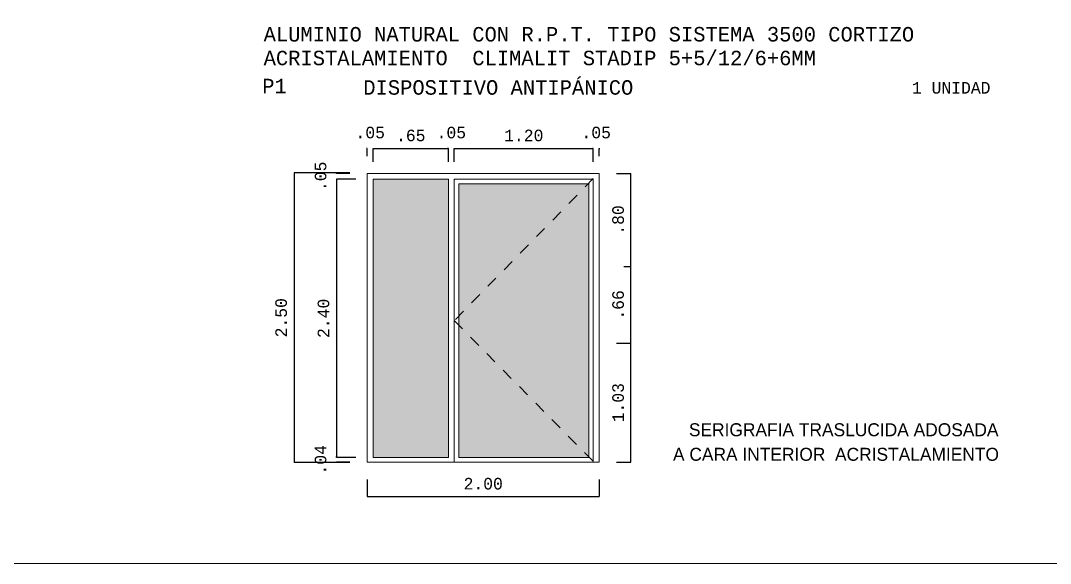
# Model space of a CAD drawing. Header units: millimetres. Extents: x 3472 to 4311, y 0 to 1645.
# Drawn here: x 3817.72 to 3826.6, y 1188.4 to 1193.09 of the extents above; entities that cross this region are included whole.
import ezdxf

# ---------------------------------------------------------------- set-up
doc = ezdxf.new("R2010")
doc.units = ezdxf.units.MM
doc.header["$LTSCALE"] = 0.1
doc.header["$PDMODE"] = 35
doc.linetypes.add('CONTINUA', pattern=[0])
doc.linetypes.add('PUNTOS', pattern=[0.25, 0, -0.25])
doc.layers.get('0').update_dxf_attribs({"lineweight": 9})
doc.layers.get('DEFPOINTS').update_dxf_attribs({"lineweight": 9})
for name, color, linetype, lineweight in [('A1', 7, 'Continuous', 9), ('A_cotas', 7, 'Continuous', 9), ('CARPINTERIAS', 7, 'PUNTOS', 9), ('Leyenda', 7, 'Continuous', 9)]:
    doc.layers.add(name, color=color, linetype=linetype, lineweight=lineweight)
doc.layers.add('COTAS-EXT', color=7, linetype='CONTINUA', lineweight=9, true_color=0x2e2e2e)
doc.layers.add('GRIS CARPINTERIAS', color=7, linetype='CONTINUA', lineweight=9, true_color=0x2e2e2e)
doc.styles.add('CAJ', font='GOTHIC.TTF')
doc.styles.add('FUTURA', font='LUCON.TTF')
doc.styles.get("Standard").update_dxf_attribs({"font": 'LUCON.TTF'})
doc.dimstyles.new('ESCALA-100-INT', dxfattribs={"dimtxt": 0.15, "dimasz": 0.012, "dimexe": 0, "dimexo": 0, "dimgap": 0.05, "dimtad": 1, "dimzin": 4, "dimdsep": 46, "dimtxsty": 'Standard', "dimblk1": '1', "dimblk2": '1', "dimsah": 1, "dimcen": 0, "dimse1": 1, "dimse2": 1, "dimclrd": 256, "dimclrt": 7, "dimadec": 0, "dimazin": 0, "dimtfac": 1, "dimtofl": 0, "dimtmove": 2, "dimatfit": 3, "dimldrblk": '1', "dimfxl": 1, "dimtolj": 1, "dimtzin": 0, "dimarcsym": 0})

# ---------------------------------------------------------------- blocks, each defined once
blk = doc.blocks.new('*D285')
at = {"layer": 'COTAS-EXT', "lineweight": -2}
for p, q in [((3820.707, 1191.9845), (3820.7, 1191.9845)), ((3820.707, 1191.9182), (3820.707, 1191.9845)), ((3820.757, 1191.8683), (3820.757, 1191.9845)), ((3820.757, 1191.9845), (3820.764, 1191.9845))]:
    blk.add_line(p, q, dxfattribs=at)
at = {"layer": 'DEFPOINTS', "color": 0}
for p in [(3820.757, 1191.9845), (3820.707, 1191.7682), (3820.757, 1191.7183)]:
    blk.add_point(p, dxfattribs=at)
at = {"layer": 'COTAS-EXT', "color": 250, "insert": (3820.732, 1192.12), "char_height": 0.1, "attachment_point": 5}
blk.add_mtext('\\A1;.05', dxfattribs=at)
blk = doc.blocks.new('1')
at = {"layer": 'A_cotas'}
blk.add_line((0, 0), (0, 0), dxfattribs=at)
at = {"layer": 'A_cotas', "linetype": 'Continuous', "const_width": 2.44}
blk.add_lwpolyline([(0, -6.1), (0, 6.1)], dxfattribs=at)
blk = doc.blocks.new('_NONE')
at = {"color": 0, "linetype": 'ByBlock'}
blk.add_circle((0, 0), 0.25, dxfattribs=at)
blk = doc.blocks.new('*D286')
at = {"layer": 'COTAS-EXT', "lineweight": -2}
for p, q in [((3820.757, 1191.8683), (3820.757, 1191.9845)), ((3820.757, 1191.9845), (3821.4069, 1191.9845)), ((3821.4069, 1191.8683), (3821.4069, 1191.9845))]:
    blk.add_line(p, q, dxfattribs=at)
at = {"layer": 'DEFPOINTS', "color": 0}
for p in [(3821.4069, 1191.9845), (3820.757, 1191.7183), (3821.4069, 1191.7183)]:
    blk.add_point(p, dxfattribs=at)
at = {"layer": 'COTAS-EXT', "color": 250, "insert": (3821.082, 1192.095), "char_height": 0.1, "attachment_point": 5}
blk.add_mtext('\\A1;.65', dxfattribs=at)
blk = doc.blocks.new('*D287')
at = {"layer": 'COTAS-EXT', "lineweight": -2}
for p, q in [((3821.4069, 1191.9845), (3821.3999, 1191.9845)), ((3821.4069, 1191.8683), (3821.4069, 1191.9845)), ((3821.4569, 1191.8682), (3821.4569, 1191.9845)), ((3821.4569, 1191.9845), (3821.4639, 1191.9845))]:
    blk.add_line(p, q, dxfattribs=at)
at = {"layer": 'DEFPOINTS', "color": 0}
for p in [(3821.4569, 1191.9845), (3821.4069, 1191.7183), (3821.4569, 1191.7182)]:
    blk.add_point(p, dxfattribs=at)
at = {"layer": 'COTAS-EXT', "color": 250, "insert": (3821.4319, 1192.12), "char_height": 0.1, "attachment_point": 5}
blk.add_mtext('\\A1;.05', dxfattribs=at)
blk = doc.blocks.new('*D288')
at = {"layer": 'COTAS-EXT', "lineweight": -2}
for p, q in [((3821.4569, 1191.8682), (3821.4569, 1191.9845)), ((3821.4569, 1191.9845), (3822.6569, 1191.9845)), ((3822.6569, 1191.8682), (3822.6569, 1191.9845))]:
    blk.add_line(p, q, dxfattribs=at)
at = {"layer": 'DEFPOINTS', "color": 0}
for p in [(3822.6569, 1191.9845), (3821.4569, 1191.7182), (3822.6569, 1191.7182)]:
    blk.add_point(p, dxfattribs=at)
at = {"layer": 'COTAS-EXT', "color": 250, "insert": (3822.0569, 1192.095), "char_height": 0.1, "attachment_point": 5}
blk.add_mtext('\\A1;1.20', dxfattribs=at)
blk = doc.blocks.new('*D289')
at = {"layer": 'COTAS-EXT', "lineweight": -2}
for p, q in [((3822.6569, 1191.9845), (3822.6499, 1191.9845)), ((3822.6569, 1191.8682), (3822.6569, 1191.9845)), ((3822.7069, 1191.9182), (3822.7069, 1191.9845)), ((3822.7069, 1191.9845), (3822.7139, 1191.9845))]:
    blk.add_line(p, q, dxfattribs=at)
at = {"layer": 'DEFPOINTS', "color": 0}
for p in [(3822.7069, 1191.9845), (3822.7069, 1191.7682), (3822.6569, 1191.7182)]:
    blk.add_point(p, dxfattribs=at)
at = {"layer": 'COTAS-EXT', "color": 250, "insert": (3822.6819, 1192.12), "char_height": 0.1, "attachment_point": 5}
blk.add_mtext('\\A1;.05', dxfattribs=at)
blk = doc.blocks.new('*D60')
at = {"layer": 'COTAS-EXT', "lineweight": -2}
for p, q in [((3820.4397, 1191.7682), (3820.4397, 1191.7752)), ((3820.557, 1191.7682), (3820.4397, 1191.7682)), ((3820.607, 1191.7183), (3820.4397, 1191.7183)), ((3820.4397, 1191.7183), (3820.4397, 1191.7113))]:
    blk.add_line(p, q, dxfattribs=at)
at = {"layer": 'DEFPOINTS', "color": 0}
for p in [(3820.707, 1191.7682), (3820.4397, 1191.7183), (3820.757, 1191.7183)]:
    blk.add_point(p, dxfattribs=at)
at = {"layer": 'COTAS-EXT', "color": 250, "insert": (3820.3041, 1191.7432), "char_height": 0.1, "attachment_point": 5, "rotation": 90}
blk.add_mtext('\\A1;.05', dxfattribs=at)
blk = doc.blocks.new('*D290')
at = {"layer": 'COTAS-EXT', "lineweight": -2}
for p, q in [((3820.607, 1191.7183), (3820.4397, 1191.7183)), ((3820.4397, 1191.7183), (3820.4397, 1189.3182)), ((3820.607, 1189.3182), (3820.4397, 1189.3182))]:
    blk.add_line(p, q, dxfattribs=at)
at = {"layer": 'DEFPOINTS', "color": 0}
for p in [(3820.757, 1191.7183), (3820.4397, 1189.3182), (3820.757, 1189.3182)]:
    blk.add_point(p, dxfattribs=at)
at = {"layer": 'COTAS-EXT', "color": 250, "insert": (3820.3291, 1190.5182), "char_height": 0.1, "attachment_point": 5, "rotation": 90}
blk.add_mtext('\\A1;2.40', dxfattribs=at)
blk = doc.blocks.new('*D291')
at = {"layer": 'COTAS-EXT', "lineweight": -2}
for p, q in [((3820.4397, 1189.3182), (3820.4397, 1189.3252)), ((3820.607, 1189.3182), (3820.4397, 1189.3182)), ((3820.557, 1189.2782), (3820.4397, 1189.2782)), ((3820.4397, 1189.2782), (3820.4397, 1189.2712))]:
    blk.add_line(p, q, dxfattribs=at)
at = {"layer": 'DEFPOINTS', "color": 0}
for p in [(3820.4397, 1189.2782), (3820.707, 1189.2782), (3820.757, 1189.3182)]:
    blk.add_point(p, dxfattribs=at)
at = {"layer": 'COTAS-EXT', "color": 250, "insert": (3820.3041, 1189.2982), "char_height": 0.1, "attachment_point": 5, "rotation": 90}
blk.add_mtext('\\A1;.04', dxfattribs=at)
blk = doc.blocks.new('*D61')
at = {"layer": 'COTAS-EXT', "lineweight": -2}
for p, q in [((3820.557, 1191.7727), (3820.0744, 1191.7727)), ((3820.0744, 1191.7727), (3820.0744, 1189.2739)), ((3820.557, 1189.2739), (3820.0744, 1189.2739))]:
    blk.add_line(p, q, dxfattribs=at)
at = {"layer": 'DEFPOINTS', "color": 0}
for p in [(3820.707, 1191.7727), (3820.0744, 1189.2739), (3820.707, 1189.2739)]:
    blk.add_point(p, dxfattribs=at)
at = {"layer": 'COTAS-EXT', "color": 250, "insert": (3819.9639, 1190.5233), "char_height": 0.1, "attachment_point": 5, "rotation": 90}
blk.add_mtext('\\A1;2.50', dxfattribs=at)
blk = doc.blocks.new('*D62')
at = {"layer": 'COTAS-EXT', "lineweight": -2}
for p, q in [((3820.707, 1189.1282), (3820.707, 1188.9807)), ((3822.7069, 1189.1282), (3822.7069, 1188.9807)), ((3820.707, 1188.9807), (3822.7069, 1188.9807))]:
    blk.add_line(p, q, dxfattribs=at)
at = {"layer": 'DEFPOINTS', "color": 0}
for p in [(3820.707, 1189.2782), (3822.7069, 1189.2782), (3822.7069, 1188.9807)]:
    blk.add_point(p, dxfattribs=at)
at = {"layer": 'COTAS-EXT', "color": 250, "insert": (3821.7069, 1189.0913), "char_height": 0.1, "attachment_point": 5}
blk.add_mtext('\\A1;2.00', dxfattribs=at)
blk = doc.blocks.new('*D371')
at = {"layer": 'COTAS-EXT', "lineweight": -2}
for p, q in [((3822.8569, 1190.3032), (3822.9818, 1190.3032)), ((3822.9818, 1189.2782), (3822.9818, 1190.3032)), ((3822.8569, 1189.2782), (3822.9818, 1189.2782))]:
    blk.add_line(p, q, dxfattribs=at)
at = {"layer": 'DEFPOINTS', "color": 0}
for p in [(3822.7069, 1190.3032), (3822.9818, 1190.3032), (3822.7069, 1189.2782)]:
    blk.add_point(p, dxfattribs=at)
at = {"layer": 'COTAS-EXT', "color": 250, "insert": (3822.8713, 1189.7907), "char_height": 0.1, "attachment_point": 5, "rotation": 90}
blk.add_mtext('\\A1;1.03', dxfattribs=at)
blk = doc.blocks.new('*D372')
at = {"layer": 'COTAS-EXT', "lineweight": -2}
for p, q in [((3822.9189, 1190.9646), (3822.9818, 1190.9646)), ((3822.9818, 1190.3032), (3822.9818, 1190.9646)), ((3822.8569, 1190.3032), (3822.9818, 1190.3032))]:
    blk.add_line(p, q, dxfattribs=at)
at = {"layer": 'DEFPOINTS', "color": 0}
for p in [(3822.7689, 1190.9646), (3822.9818, 1190.9646), (3822.7069, 1190.3032)]:
    blk.add_point(p, dxfattribs=at)
at = {"layer": 'COTAS-EXT', "color": 250, "insert": (3822.8713, 1190.6339), "char_height": 0.1, "attachment_point": 5, "rotation": 90}
blk.add_mtext('\\A1;.66', dxfattribs=at)
blk = doc.blocks.new('*D373')
at = {"layer": 'COTAS-EXT', "lineweight": -2}
for p, q in [((3822.8569, 1191.7682), (3822.9818, 1191.7682)), ((3822.9818, 1190.9646), (3822.9818, 1191.7682)), ((3822.9189, 1190.9646), (3822.9818, 1190.9646))]:
    blk.add_line(p, q, dxfattribs=at)
at = {"layer": 'DEFPOINTS', "color": 0}
for p in [(3822.7069, 1191.7682), (3822.9818, 1191.7682), (3822.7689, 1190.9646)]:
    blk.add_point(p, dxfattribs=at)
at = {"layer": 'COTAS-EXT', "color": 250, "insert": (3822.8713, 1191.3664), "char_height": 0.1, "attachment_point": 5, "rotation": 90}
blk.add_mtext('\\A1;.80', dxfattribs=at)

msp = doc.modelspace()

# ---------------------------------------------------------------- hatches: boundary and pattern name
at = {"layer": 'COTAS-EXT'}
h = msp.add_hatch(dxfattribs=at)
h.set_pattern_fill('DOTS', color=256, scale=0.01, angle=90, style=0)
h.set_pattern_definition([(90, (3820.757046, 1189.318196), (-0.015875, 0.0079375), [0, -0.015875])])
h.paths.add_polyline_path([(3822.617, 1191.6782), (3821.4969, 1191.6782), (3821.4969, 1189.3182), (3822.617, 1189.3182)])
h.paths.add_polyline_path([(3821.4069, 1191.7183), (3820.757, 1191.7183), (3820.757, 1189.3182), (3821.4069, 1189.3182)])
at = {"layer": 'GRIS CARPINTERIAS'}
h = msp.add_hatch(color=256, dxfattribs=at)
edge = h.paths.add_edge_path()
edge.add_arc((3821.3051, 1190.3182), 0.0144, 0, 360)
edge = h.paths.add_edge_path()
edge.add_arc((3821.2151, 1190.3182), 0.0144, 0, 360)
edge = h.paths.add_edge_path()
edge.add_arc((3821.1251, 1190.3182), 0.0144, 0, 360)
edge = h.paths.add_edge_path()
edge.add_arc((3821.0351, 1190.3182), 0.0144, 0, 360)
edge = h.paths.add_edge_path()
edge.add_arc((3820.9451, 1190.3182), 0.0144, 0, 360)
edge = h.paths.add_edge_path()
edge.add_arc((3820.8551, 1190.3182), 0.0144, 0, 360)
edge = h.paths.add_edge_path()
edge.add_arc((3821.3051, 1190.4082), 0.0144, 0, 360)
edge = h.paths.add_edge_path()
edge.add_arc((3821.2151, 1190.4082), 0.0144, 0, 360)
edge = h.paths.add_edge_path()
edge.add_arc((3821.1251, 1190.4082), 0.0144, 0, 360)
edge = h.paths.add_edge_path()
edge.add_arc((3821.0351, 1190.4082), 0.0144, 0, 360)
edge = h.paths.add_edge_path()
edge.add_arc((3820.9451, 1190.4082), 0.0144, 0, 360)
edge = h.paths.add_edge_path()
edge.add_arc((3820.8551, 1190.4082), 0.0144, 0, 360)
edge = h.paths.add_edge_path()
edge.add_arc((3821.3051, 1190.4982), 0.0144, 0, 360)
edge = h.paths.add_edge_path()
edge.add_arc((3821.2151, 1190.4982), 0.0144, 0, 360)
edge = h.paths.add_edge_path()
edge.add_arc((3821.1251, 1190.4982), 0.0144, 0, 360)
edge = h.paths.add_edge_path()
edge.add_arc((3821.0351, 1190.4982), 0.0144, 0, 360)
edge = h.paths.add_edge_path()
edge.add_arc((3820.9451, 1190.4982), 0.0144, 0, 360)
edge = h.paths.add_edge_path()
edge.add_arc((3820.8551, 1190.4982), 0.0144, 0, 360)
edge = h.paths.add_edge_path()
edge.add_arc((3821.3051, 1190.5882), 0.0144, 0, 360)
edge = h.paths.add_edge_path()
edge.add_arc((3821.2151, 1190.5882), 0.0144, 0, 360)
edge = h.paths.add_edge_path()
edge.add_arc((3821.1251, 1190.5882), 0.0144, 0, 360)
edge = h.paths.add_edge_path()
edge.add_arc((3821.0351, 1190.5882), 0.0144, 0, 360)
edge = h.paths.add_edge_path()
edge.add_arc((3820.9451, 1190.5882), 0.0144, 0, 360)
edge = h.paths.add_edge_path()
edge.add_arc((3820.8551, 1190.5882), 0.0144, 0, 360)
edge = h.paths.add_edge_path()
edge.add_arc((3821.3051, 1190.6782), 0.0144, 0, 360)
edge = h.paths.add_edge_path()
edge.add_arc((3821.2151, 1190.6782), 0.0144, 0, 360)
edge = h.paths.add_edge_path()
edge.add_arc((3821.1251, 1190.6782), 0.0144, 0, 360)
edge = h.paths.add_edge_path()
edge.add_arc((3821.0351, 1190.6782), 0.0144, 0, 360)
edge = h.paths.add_edge_path()
edge.add_arc((3820.9451, 1190.6782), 0.0144, 0, 360)
edge = h.paths.add_edge_path()
edge.add_arc((3820.8551, 1190.6782), 0.0144, 0, 360)
edge = h.paths.add_edge_path()
edge.add_arc((3821.3051, 1190.7682), 0.0144, 0, 360)
edge = h.paths.add_edge_path()
edge.add_arc((3821.2151, 1190.7682), 0.0144, 0, 360)
edge = h.paths.add_edge_path()
edge.add_arc((3821.1251, 1190.7682), 0.0144, 0, 360)
edge = h.paths.add_edge_path()
edge.add_arc((3821.0351, 1190.7682), 0.0144, 0, 360)
edge = h.paths.add_edge_path()
edge.add_arc((3820.9451, 1190.7682), 0.0144, 0, 360)
edge = h.paths.add_edge_path()
edge.add_arc((3820.8551, 1190.7682), 0.0144, 0, 360)
edge = h.paths.add_edge_path()
edge.add_arc((3821.3051, 1190.8582), 0.0144, 0, 360)
edge = h.paths.add_edge_path()
edge.add_arc((3821.2151, 1190.8582), 0.0144, 0, 360)
edge = h.paths.add_edge_path()
edge.add_arc((3821.1251, 1190.8582), 0.0144, 0, 360)
edge = h.paths.add_edge_path()
edge.add_arc((3821.0351, 1190.8582), 0.0144, 0, 360)
edge = h.paths.add_edge_path()
edge.add_arc((3820.9451, 1190.8582), 0.0144, 0, 360)
edge = h.paths.add_edge_path()
edge.add_arc((3820.8551, 1190.8582), 0.0144, 0, 360)
edge = h.paths.add_edge_path()
edge.add_arc((3821.3051, 1190.9482), 0.0144, 0, 360)
edge = h.paths.add_edge_path()
edge.add_arc((3821.2151, 1190.9482), 0.0144, 0, 360)
edge = h.paths.add_edge_path()
edge.add_arc((3821.1251, 1190.9482), 0.0144, 0, 360)
edge = h.paths.add_edge_path()
edge.add_arc((3821.0351, 1190.9482), 0.0144, 0, 360)
edge = h.paths.add_edge_path()
edge.add_arc((3820.9451, 1190.9482), 0.0144, 0, 360)
edge = h.paths.add_edge_path()
edge.add_arc((3820.8551, 1190.9482), 0.0144, 0, 360)
edge = h.paths.add_edge_path()
edge.add_arc((3821.9751, 1190.3182), 0.0144, 0, 360)
edge = h.paths.add_edge_path()
edge.add_arc((3821.8851, 1190.3182), 0.0144, 0, 360)
edge = h.paths.add_edge_path()
edge.add_arc((3821.7951, 1190.3182), 0.0144, 0, 360)
edge = h.paths.add_edge_path()
edge.add_arc((3821.7051, 1190.3182), 0.0144, 0, 360)
edge = h.paths.add_edge_path()
edge.add_arc((3821.6151, 1190.3182), 0.0144, 0, 360)
edge = h.paths.add_edge_path()
edge.add_arc((3821.9751, 1190.4082), 0.0144, 0, 360)
edge = h.paths.add_edge_path()
edge.add_arc((3821.8851, 1190.4082), 0.0144, 0, 360)
edge = h.paths.add_edge_path()
edge.add_arc((3821.7951, 1190.4082), 0.0144, 0, 360)
edge = h.paths.add_edge_path()
edge.add_arc((3821.7051, 1190.4082), 0.0144, 0, 360)
edge = h.paths.add_edge_path()
edge.add_arc((3821.6151, 1190.4082), 0.0144, 0, 360)
edge = h.paths.add_edge_path()
edge.add_arc((3821.9751, 1190.4982), 0.0144, 0, 360)
edge = h.paths.add_edge_path()
edge.add_arc((3821.8851, 1190.4982), 0.0144, 0, 360)
edge = h.paths.add_edge_path()
edge.add_arc((3821.7951, 1190.4982), 0.0144, 0, 360)
edge = h.paths.add_edge_path()
edge.add_arc((3821.7051, 1190.4982), 0.0144, 0, 360)
edge = h.paths.add_edge_path()
edge.add_arc((3821.6151, 1190.4982), 0.0144, 0, 360)
edge = h.paths.add_edge_path()
edge.add_arc((3821.9751, 1190.5882), 0.0144, 0, 360)
edge = h.paths.add_edge_path()
edge.add_arc((3821.8851, 1190.5882), 0.0144, 0, 360)
edge = h.paths.add_edge_path()
edge.add_arc((3821.7951, 1190.5882), 0.0144, 0, 360)
edge = h.paths.add_edge_path()
edge.add_arc((3821.7051, 1190.5882), 0.0144, 0, 360)
edge = h.paths.add_edge_path()
edge.add_arc((3821.6151, 1190.5882), 0.0144, 0, 360)
edge = h.paths.add_edge_path()
edge.add_arc((3821.9751, 1190.6782), 0.0144, 0, 360)
edge = h.paths.add_edge_path()
edge.add_arc((3821.8851, 1190.6782), 0.0144, 0, 360)
edge = h.paths.add_edge_path()
edge.add_arc((3821.7951, 1190.6782), 0.0144, 0, 360)
edge = h.paths.add_edge_path()
edge.add_arc((3821.7051, 1190.6782), 0.0144, 0, 360)
edge = h.paths.add_edge_path()
edge.add_arc((3821.6151, 1190.6782), 0.0144, 0, 360)
edge = h.paths.add_edge_path()
edge.add_arc((3821.9751, 1190.7682), 0.0144, 0, 360)
edge = h.paths.add_edge_path()
edge.add_arc((3821.8851, 1190.7682), 0.0144, 0, 360)
edge = h.paths.add_edge_path()
edge.add_arc((3821.7951, 1190.7682), 0.0144, 0, 360)
edge = h.paths.add_edge_path()
edge.add_arc((3821.7051, 1190.7682), 0.0144, 0, 360)
edge = h.paths.add_edge_path()
edge.add_arc((3821.6151, 1190.7682), 0.0144, 0, 360)
edge = h.paths.add_edge_path()
edge.add_arc((3821.9751, 1190.8582), 0.0144, 0, 360)
edge = h.paths.add_edge_path()
edge.add_arc((3821.8851, 1190.8582), 0.0144, 0, 360)
edge = h.paths.add_edge_path()
edge.add_arc((3821.7951, 1190.8582), 0.0144, 0, 360)
edge = h.paths.add_edge_path()
edge.add_arc((3821.7051, 1190.8582), 0.0144, 0, 360)
edge = h.paths.add_edge_path()
edge.add_arc((3821.6151, 1190.8582), 0.0144, 0, 360)
edge = h.paths.add_edge_path()
edge.add_arc((3821.9751, 1190.9482), 0.0144, 0, 360)
edge = h.paths.add_edge_path()
edge.add_arc((3821.8851, 1190.9482), 0.0144, 0, 360)
edge = h.paths.add_edge_path()
edge.add_arc((3821.7951, 1190.9482), 0.0144, 0, 360)
edge = h.paths.add_edge_path()
edge.add_arc((3821.7051, 1190.9482), 0.0144, 0, 360)
edge = h.paths.add_edge_path()
edge.add_arc((3821.6151, 1190.9482), 0.0144, 0, 360)
edge = h.paths.add_edge_path()
edge.add_arc((3822.5151, 1190.3182), 0.0144, 0, 360)
edge = h.paths.add_edge_path()
edge.add_arc((3822.4251, 1190.3182), 0.0144, 0, 360)
edge = h.paths.add_edge_path()
edge.add_arc((3822.3351, 1190.3182), 0.0144, 0, 360)
edge = h.paths.add_edge_path()
edge.add_arc((3822.2451, 1190.3182), 0.0144, 0, 360)
edge = h.paths.add_edge_path()
edge.add_arc((3822.1551, 1190.3182), 0.0144, 0, 360)
edge = h.paths.add_edge_path()
edge.add_arc((3822.0651, 1190.3182), 0.0144, 0, 360)
edge = h.paths.add_edge_path()
edge.add_arc((3822.5151, 1190.4082), 0.0144, 0, 360)
edge = h.paths.add_edge_path()
edge.add_arc((3822.4251, 1190.4082), 0.0144, 0, 360)
edge = h.paths.add_edge_path()
edge.add_arc((3822.3351, 1190.4082), 0.0144, 0, 360)
edge = h.paths.add_edge_path()
edge.add_arc((3822.2451, 1190.4082), 0.0144, 0, 360)
edge = h.paths.add_edge_path()
edge.add_arc((3822.1551, 1190.4082), 0.0144, 0, 360)
edge = h.paths.add_edge_path()
edge.add_arc((3822.0651, 1190.4082), 0.0144, 0, 360)
edge = h.paths.add_edge_path()
edge.add_arc((3822.5151, 1190.4982), 0.0144, 0, 360)
edge = h.paths.add_edge_path()
edge.add_arc((3822.4251, 1190.4982), 0.0144, 0, 360)
edge = h.paths.add_edge_path()
edge.add_arc((3822.3351, 1190.4982), 0.0144, 0, 360)
edge = h.paths.add_edge_path()
edge.add_arc((3822.2451, 1190.4982), 0.0144, 0, 360)
edge = h.paths.add_edge_path()
edge.add_arc((3822.1551, 1190.4982), 0.0144, 0, 360)
edge = h.paths.add_edge_path()
edge.add_arc((3822.0651, 1190.4982), 0.0144, 0, 360)
edge = h.paths.add_edge_path()
edge.add_arc((3822.5151, 1190.5882), 0.0144, 0, 360)
edge = h.paths.add_edge_path()
edge.add_arc((3822.4251, 1190.5882), 0.0144, 0, 360)
edge = h.paths.add_edge_path()
edge.add_arc((3822.3351, 1190.5882), 0.0144, 0, 360)
edge = h.paths.add_edge_path()
edge.add_arc((3822.2451, 1190.5882), 0.0144, 0, 360)
edge = h.paths.add_edge_path()
edge.add_arc((3822.1551, 1190.5882), 0.0144, 0, 360)
edge = h.paths.add_edge_path()
edge.add_arc((3822.0651, 1190.5882), 0.0144, 0, 360)
edge = h.paths.add_edge_path()
edge.add_arc((3822.5151, 1190.6782), 0.0144, 0, 360)
edge = h.paths.add_edge_path()
edge.add_arc((3822.4251, 1190.6782), 0.0144, 0, 360)
edge = h.paths.add_edge_path()
edge.add_arc((3822.3351, 1190.6782), 0.0144, 0, 360)
edge = h.paths.add_edge_path()
edge.add_arc((3822.2451, 1190.6782), 0.0144, 0, 360)
edge = h.paths.add_edge_path()
edge.add_arc((3822.1551, 1190.6782), 0.0144, 0, 360)
edge = h.paths.add_edge_path()
edge.add_arc((3822.0651, 1190.6782), 0.0144, 0, 360)
edge = h.paths.add_edge_path()
edge.add_arc((3822.5151, 1190.7682), 0.0144, 0, 360)
edge = h.paths.add_edge_path()
edge.add_arc((3822.4251, 1190.7682), 0.0144, 0, 360)
edge = h.paths.add_edge_path()
edge.add_arc((3822.3351, 1190.7682), 0.0144, 0, 360)
edge = h.paths.add_edge_path()
edge.add_arc((3822.2451, 1190.7682), 0.0144, 0, 360)
edge = h.paths.add_edge_path()
edge.add_arc((3822.1551, 1190.7682), 0.0144, 0, 360)
edge = h.paths.add_edge_path()
edge.add_arc((3822.0651, 1190.7682), 0.0144, 0, 360)
edge = h.paths.add_edge_path()
edge.add_arc((3822.5151, 1190.8582), 0.0144, 0, 360)
edge = h.paths.add_edge_path()
edge.add_arc((3822.4251, 1190.8582), 0.0144, 0, 360)
edge = h.paths.add_edge_path()
edge.add_arc((3822.3351, 1190.8582), 0.0144, 0, 360)
edge = h.paths.add_edge_path()
edge.add_arc((3822.2451, 1190.8582), 0.0144, 0, 360)
edge = h.paths.add_edge_path()
edge.add_arc((3822.1551, 1190.8582), 0.0144, 0, 360)
edge = h.paths.add_edge_path()
edge.add_arc((3822.0651, 1190.8582), 0.0144, 0, 360)
edge = h.paths.add_edge_path()
edge.add_arc((3822.5151, 1190.9482), 0.0144, 0, 360)
edge = h.paths.add_edge_path()
edge.add_arc((3822.4251, 1190.9482), 0.0144, 0, 360)
edge = h.paths.add_edge_path()
edge.add_arc((3822.3351, 1190.9482), 0.0144, 0, 360)
edge = h.paths.add_edge_path()
edge.add_arc((3822.2451, 1190.9482), 0.0144, 0, 360)
edge = h.paths.add_edge_path()
edge.add_arc((3822.1551, 1190.9482), 0.0144, 0, 360)
edge = h.paths.add_edge_path()
edge.add_arc((3822.0651, 1190.9482), 0.0144, 0, 360)

# ---------------------------------------------------------------- linework, layer by layer
for points in [[(3820.707, 1191.7682), (3822.7069, 1191.7682), (3822.7069, 1189.2782), (3820.707, 1189.2782)], [(3821.4069, 1189.3182), (3820.757, 1189.3182), (3820.757, 1191.7183), (3821.4069, 1191.7183)], [(3821.4969, 1189.3182), (3822.617, 1189.3182), (3822.617, 1191.6782), (3821.4969, 1191.6782)]]:
    msp.add_lwpolyline(points, close=True)
msp.add_lwpolyline([(3821.4569, 1189.2782), (3821.4569, 1191.7182), (3822.6569, 1191.7182), (3822.657, 1189.2782)])
at = {"layer": 'CARPINTERIAS'}
msp.add_lwpolyline([(3822.6569, 1191.7232), (3821.4569, 1190.4982), (3822.6569, 1189.2833)], dxfattribs=at)
at = {"layer": 'COTAS-EXT'}
msp.add_lwpolyline([(3803.3658, 1207.3133), (3843.1688, 1207.3133), (3843.1688, 1188.4046), (3803.3658, 1188.4046)], close=True, dxfattribs=at)

# ---------------------------------------------------------------- texts
at = {"layer": 'A1', "style": 'CAJ'}
for s, p in [('SERIGRAFIA TRASLUCIDA ADOSADA ', (3823.4817, 1189.5013, 0)), ('A CARA INTERIOR  ACRISTALAMIENTO', (3823.3444, 1189.2895, 0))]:
    msp.add_text(s, height=0.112, rotation=360, dxfattribs=at).set_placement(p)
at = {"layer": 'Leyenda', "style": 'FUTURA'}
for s, p in [('ALUMINIO NATURAL CON R.P.T. TIPO SISTEMA 3500 CORTIZO ', (3819.8123, 1192.9061)), ('ACRISTALAMIENTO  CLIMALIT STADIP 5+5/12/6+6MM', (3819.8123, 1192.7012)), ('DISPOSITIVO ANTIPÁNICO', (3820.6722, 1192.4472))]:
    msp.add_text(s, height=0.125, rotation=360, dxfattribs=at).set_placement(p)
for s, height, p in [('P1', 0.125, (3819.8003, 1192.4593)), ('1 UNIDAD', 0.1, (3825.4061, 1192.4568))]:
    msp.add_text(s, height=height, dxfattribs=at).set_placement(p)

# ---------------------------------------------------------------- dimensions: what is measured, and where the dimension line sits
at = {"layer": 'COTAS-EXT'}
for base, p1, p2, picture, middle in [((3820.757, 1191.9845), (3820.707, 1191.7682), (3820.757, 1191.7183), '*D285', (3820.732, 1192.12)), ((3821.4069, 1191.9845), (3820.757, 1191.7183), (3821.4069, 1191.7183), '*D286', (3821.082, 1192.095)), ((3821.4569, 1191.9845), (3821.4069, 1191.7183), (3821.4569, 1191.7182), '*D287', (3821.4319, 1192.12)), ((3822.6569, 1191.9845), (3821.4569, 1191.7182), (3822.6569, 1191.7182), '*D288', (3822.0569, 1192.095)), ((3822.7069, 1191.9845), (3822.6569, 1191.7182), (3822.7069, 1191.7682), '*D289', (3822.6819, 1192.12)), ((3822.7069, 1188.9807), (3820.707, 1189.2782), (3822.7069, 1189.2782), '*D62', (3821.7069, 1189.0913))]:
    dim = msp.add_linear_dim(base=base, p1=p1, p2=p2, dimstyle='ESCALA-100-INT', override={"dimtxt": 0.1, "dimasz": 0.007, "dimexo": 0.15, "dimblk": 'NONE', "dimsah": 0, "dimse1": 0, "dimse2": 0, "dimclre": 256, "dimclrt": 250, "dimfxl": 0.5, "dimfxlon": 1}, dxfattribs=at)
    dim.commit()
    dim.dimension.update_dxf_attribs({"geometry": picture, "text_midpoint": middle})
for base, p1, p2, picture, middle in [((3820.4397, 1191.7183), (3820.707, 1191.7682), (3820.757, 1191.7183), '*D60', (3820.3041, 1191.7432)), ((3820.0744, 1189.2739), (3820.707, 1191.7727), (3820.707, 1189.2739), '*D61', (3819.9639, 1190.5233)), ((3822.9818, 1191.7682), (3822.7689, 1190.9646), (3822.7069, 1191.7682), '*D373', (3822.8713, 1191.3664)), ((3820.4397, 1189.3182), (3820.757, 1191.7183), (3820.757, 1189.3182), '*D290', (3820.3291, 1190.5182)), ((3822.9818, 1190.9646), (3822.7069, 1190.3032), (3822.7689, 1190.9646), '*D372', (3822.8713, 1190.6339)), ((3822.98183, 1190.30322), (3822.70692, 1189.2782), (3822.70692, 1190.30322), '*D371', (3822.87127, 1189.79071)), ((3820.4397, 1189.2782), (3820.757, 1189.3182), (3820.707, 1189.2782), '*D291', (3820.3041, 1189.2982))]:
    dim = msp.add_linear_dim(base=base, p1=p1, p2=p2, angle=90, dimstyle='ESCALA-100-INT', override={"dimtxt": 0.1, "dimasz": 0.007, "dimexo": 0.15, "dimblk": 'NONE', "dimsah": 0, "dimse1": 0, "dimse2": 0, "dimclre": 256, "dimclrt": 250, "dimfxl": 0.5, "dimfxlon": 1}, dxfattribs=at)
    dim.commit()
    dim.dimension.update_dxf_attribs({"geometry": picture, "text_midpoint": middle})

doc.saveas('drawing.dxf')
